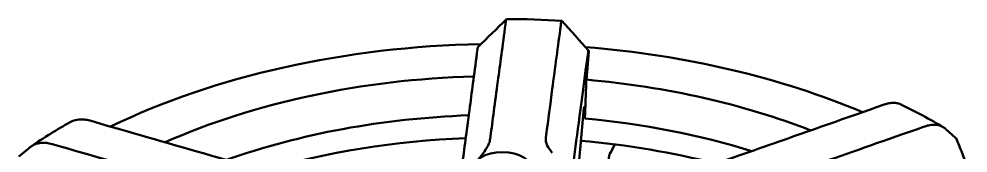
# Model space of a CAD drawing. Header units: millimetres. Extents: x 145 to 303, y 101 to 203.
# Drawn here: x 150.1 to 167.25, y 168.7 to 171.11 of the extents above; entities that cross this region are included whole.
import ezdxf

# ---------------------------------------------------------------- set-up
doc = ezdxf.new("R2010")
doc.units = ezdxf.units.MM
doc.header["$LTSCALE"] = 0.75
doc.layers.add('Visible', color=7, linetype='Continuous', lineweight=50)

msp = doc.modelspace()

# ---------------------------------------------------------------- linework, layer by layer
at = {"layer": 'Visible', "extrusion": (-1e-16, 0.816497, 0.57735)}
for p, q in [((158.89, 171.017), (158.892, 171.03)), ((159.89, 171), (159.889, 170.987)), ((160.352, 170.015), (160.398, 170.514)), ((160.397, 170.522), (160.397, 170.516)), ((160.397, 170.516), (160.398, 170.514)), ((165.714, 169.559), (165.736, 169.567)), ((160.3, 169.435), (160.203, 168.363)), ((151.379, 169.278), (151.404, 169.271)), ((166.468, 169.173), (166.445, 169.165)), ((167.026, 168.97), (166.851, 169.124)), ((158.614, 168.95), (158.62, 168.993)), ((159.626, 169.015), (159.62, 168.973)), ((167.035, 168.963), (167.026, 168.97)), ((150.286, 168.79), (150.098, 168.629)), ((150.721, 168.848), (150.697, 168.855)), ((160.786, 168.7), (160.868, 168.85))]:
    msp.add_line(p, q, dxfattribs=at)
at = {"layer": 'Visible'}
for centre, radius, start, end in [((158.834, 152.063), 19.044, 86.7625, 89.7715), ((161.041, 159.357), 11.37, 59.5492, 63.8586), ((156.11, 160.249), 10.34, 119.4569, 124.0674), ((159.867, 168.943), 0.248, 173.0786, 206.5855), ((161.018, 168.574), 0.264, 151.2628, 179.914)]:
    msp.add_arc(centre, radius, start, end, dxfattribs=at)
at = {"layer": 'Visible', "extrusion": (1e-16, 2e-16, -1)}
msp.add_arc((-157.989, 169.118), 0.653, 202.8174, 209.6469, dxfattribs=at)
at = {"layer": 'Visible', "extrusion": (0, 1e-16, -1)}
msp.add_ellipse((158.833, 164.309), major_axis=(-11, 0), ratio=0.57735, start_param=0.871728, end_param=1.535854, dxfattribs=at)
at = {"layer": 'Visible', "extrusion": (1e-16, 1e-16, -1)}
msp.add_ellipse((158.833, 164.309), major_axis=(11, 0), ratio=0.57735, start_param=-1.433422, end_param=-0.937735, dxfattribs=at)
at = {"layer": 'Visible'}
for centre, major_axis, ratio, start_param, end_param in [((158.833, 164.309), (10, 0), 0.57735, 1.62216, 2.225918), ((158.833, 164.309), (-10, 0), 0.57735, 4.121199, 4.559862), ((156.545, 168.969), (2.072, 0.026), 0.383596, -0.16325, -0.055984)]:
    msp.add_ellipse(centre, major_axis=major_axis, ratio=ratio, start_param=start_param, end_param=end_param, dxfattribs=at)
at = {"layer": 'Visible', "extrusion": (-1e-16, 2e-16, -1)}
for centre, major_axis, start_param, end_param in [((158.833, 163.9), (9.5, 0), 4.159876, 4.6485), ((158.833, 163.9), (-9.5, 0), 1.728615, 2.064989), ((158.833, 163.492), (-9.5, 0), 1.720783, 1.989385)]:
    msp.add_ellipse(centre, major_axis=major_axis, ratio=0.57735, start_param=start_param, end_param=end_param, dxfattribs=at)
at = {"layer": 'Visible', "extrusion": (0, 2e-16, -1)}
msp.add_ellipse((158.833, 163.492), major_axis=(-9.5, 0), ratio=0.57735, start_param=1.098872, end_param=1.501161, dxfattribs=at)
at = {"layer": 'Visible', "extrusion": (1e-16, 3e-16, -1)}
msp.add_ellipse((158.833, 168.391), major_axis=(0.55, 0), ratio=0.57735, start_param=1.570796326796014, end_param=7.8539816339756, dxfattribs=at)
at = {"layer": 'Visible', "extrusion": (-5.6308e-09, 5.7591e-09, -1)}
msp.add_open_spline([(158.393, 170.601), (158.564, 170.769), (158.735, 170.936), (158.906, 171.103)], degree=3, dxfattribs=at)
at = {"layer": 'Visible', "extrusion": (-4.97849e-08, 6.636e-09, 1)}
msp.add_open_spline([(158.62, 168.993), (158.657, 169.274), (158.733, 169.839), (158.837, 170.62), (158.89, 171.017)], degree=3, knots=[0.1184655, 0.1184655, 0.1184655, 0.1184655, 0.4506858, 0.6998511, 0.6998511, 0.6998511, 0.6998511], dxfattribs=at)
at = {"layer": 'Visible'}
for points, knots in [([(158.892, 171.03), (158.894, 171.048), (158.896, 171.063), (158.902, 171.095), (158.906, 171.105), (158.91, 171.106)], [-0.12433718, -0.12433718, -0.12433718, -0.12433718, -0.1111703, -0.1111703, -0.08771736, -0.08771736, -0.08771736, -0.08771736]), ([(158.393, 170.601), (158.392, 170.6), (158.39, 170.596), (158.388, 170.585), (158.387, 170.578), (158.386, 170.57)], [0.09422778, 0.09422778, 0.09422778, 0.09422778, 0.1111703, 0.1111703, 0.12433718, 0.12433718, 0.12433718, 0.12433718]), ([(160.326, 169.317), (160.326, 169.367), (160.325, 169.418), (160.323, 169.484), (160.321, 169.51), (160.316, 169.531), (160.313, 169.529), (160.307, 169.502), (160.303, 169.471), (160.3, 169.435)], [-0.29711815, -0.29711815, -0.29711815, -0.29711815, -0.27864017, -0.27864017, -0.26010943, -0.26010943, -0.24151094, -0.24151094, -0.22284965, -0.22284965, -0.22284965, -0.22284965]), ([(162.291, 168.362), (162.76, 168.526), (163.268, 168.704), (164.38, 169.093), (165.075, 169.336), (165.714, 169.559)], [0, 0, 0, 0, 0.2113018, 0.2113018, 0.5033978, 0.5033978, 0.5033978, 0.5033978]), ([(165.736, 169.567), (165.752, 169.572), (165.766, 169.577), (165.781, 169.581), (165.795, 169.585), (165.809, 169.588), (165.823, 169.59), (165.837, 169.593), (165.851, 169.595), (165.865, 169.596), (165.879, 169.597), (165.892, 169.597), (165.906, 169.597), (165.918, 169.597), (165.93, 169.596), (165.942, 169.595), (165.954, 169.593), (165.966, 169.591), (165.977, 169.589), (165.989, 169.587), (166, 169.584), (166.011, 169.58), (166.022, 169.576), (166.032, 169.572), (166.042, 169.568), (166.045, 169.567), (166.048, 169.565), (166.05, 169.564)], [-0.12433718, -0.12433718, -0.12433718, -0.12433718, -0.11804814, -0.11804814, -0.11804814, -0.11188818, -0.11188818, -0.11188818, -0.10553459, -0.10553459, -0.10553459, -0.099181, -0.099181, -0.099181, -0.09365428, -0.09365428, -0.09365428, -0.08815543, -0.08815543, -0.08815543, -0.08263059, -0.08263059, -0.08263059, -0.07698384, -0.07698384, -0.07698384, -0.07539081, -0.07539081, -0.07539081, -0.07539081]), ([(151.025, 169.252), (151.028, 169.254), (151.032, 169.256), (151.102, 169.293), (151.195, 169.308), (151.312, 169.294), (151.345, 169.287), (151.379, 169.278)], [-0.52148533, -0.52148533, -0.52148533, -0.52148533, -0.51973612, -0.51973612, -0.48259065, -0.48259065, -0.46942377, -0.46942377, -0.46942377, -0.46942377]), ([(151.404, 169.271), (152.143, 169.058), (153.597, 168.641), (154.648, 168.339), (155.172, 168.188)], [0.2160154, 0.2160154, 0.2160154, 0.2160154, 0.4651806, 0.7974009, 0.7974009, 0.7974009, 0.7974009]), ([(166.445, 169.165), (165.755, 168.924), (164.399, 168.45), (163.419, 168.107), (162.931, 167.936)], [0.2160154, 0.2160154, 0.2160154, 0.2160154, 0.4651806, 0.7974009, 0.7974009, 0.7974009, 0.7974009]), ([(166.842, 169.131), (166.825, 169.145), (166.807, 169.157), (166.727, 169.199), (166.639, 169.211), (166.531, 169.192), (166.5, 169.184), (166.468, 169.173)], [-0.53031952, -0.53031952, -0.53031952, -0.53031952, -0.51973611, -0.51973611, -0.48259064, -0.48259064, -0.46942376, -0.46942376, -0.46942376, -0.46942376]), ([(150.697, 168.855), (150.663, 168.865), (150.63, 168.872), (150.513, 168.886), (150.419, 168.871), (150.333, 168.824), (150.314, 168.812), (150.296, 168.798)], [-0.12433718, -0.12433718, -0.12433718, -0.12433718, -0.1111703, -0.1111703, -0.07402483, -0.07402483, -0.06344142, -0.06344142, -0.06344142, -0.06344142]), ([(154.392, 167.794), (153.889, 167.939), (153.344, 168.096), (152.152, 168.438), (151.406, 168.652), (150.721, 168.848)], [0, 0, 0, 0, 0.2113018, 0.2113018, 0.5033978, 0.5033978, 0.5033978, 0.5033978])]:
    msp.add_open_spline(points, degree=3, knots=knots, dxfattribs=at)
at = {"layer": 'Visible', "extrusion": (3.05809e-10, -7.58078e-11, -1)}
msp.add_open_spline([(159.912, 171.074), (159.907, 171.079), (159.902, 171.069), (159.895, 171.033), (159.893, 171.018), (159.89, 171)], degree=3, knots=[-0.51095853, -0.51095853, -0.51095853, -0.51095853, -0.48259065, -0.48259065, -0.46942376, -0.46942376, -0.46942376, -0.46942376], dxfattribs=at)
at = {"layer": 'Visible', "extrusion": (-2.67067e-09, -2.40832e-09, 1)}
msp.add_open_spline([(159.912, 171.074), (160.072, 170.896), (160.232, 170.719), (160.393, 170.541)], degree=3, dxfattribs=at)
at = {"layer": 'Visible', "extrusion": (-1.01282e-08, 1.34934e-09, 1)}
msp.add_open_spline([(159.889, 170.987), (159.84, 170.619), (159.786, 170.219), (159.701, 169.579), (159.662, 169.285), (159.626, 169.015)], degree=3, knots=[0, 0, 0, 0, 0.287775, 0.287775, 0.495951, 0.495951, 0.495951, 0.495951], dxfattribs=at)
at = {"layer": 'Visible', "extrusion": (1.93052e-09, -2.55993e-10, 1)}
msp.add_open_spline([(158.385, 170.563), (158.332, 170.166), (158.228, 169.383), (158.153, 168.816), (158.115, 168.533)], degree=3, knots=[-0.6998511, -0.6998511, -0.6998511, -0.6998511, -0.4506858, -0.1184655, -0.1184655, -0.1184655, -0.1184655], dxfattribs=at)
at = {"layer": 'Visible'}
for points in [[(160.119, 168.526), (160.184, 169.012), (160.263, 169.607), (160.382, 170.503)], [(159.645, 168.832), (159.665, 168.789), (159.697, 168.743), (159.737, 168.696)]]:
    msp.add_open_spline(points, degree=3, dxfattribs=at)
at = {"layer": 'Visible', "extrusion": (-1.07928e-11, 1.09996e-11, -1)}
msp.add_open_spline([(160.383, 170.509), (160.384, 170.518), (160.385, 170.524), (160.389, 170.543), (160.393, 170.545), (160.396, 170.532), (160.396, 170.527), (160.397, 170.522)], degree=3, knots=[0.46942376, 0.46942376, 0.46942376, 0.46942376, 0.48259065, 0.48259065, 0.51973611, 0.51973611, 0.53031953, 0.53031953, 0.53031953, 0.53031953], dxfattribs=at)
at = {"layer": 'Visible', "extrusion": (-1.05408e-07, 3.97228e-09, -1)}
msp.add_rational_spline([(160.326, 169.317), (160.339, 169.657), (160.352, 170.015)], [1.00412744877, 1.00435650086, 1.00391810174], degree=2, dxfattribs=at)
at = {"layer": 'Visible', "extrusion": (4.7215e-09, 5.39411e-09, 1)}
msp.add_open_spline([(166.851, 169.124), (166.848, 169.126), (166.845, 169.129), (166.842, 169.131)], degree=3, dxfattribs=at)
at = {"layer": 'Visible', "extrusion": (-2.6887e-09, -1.07849e-09, -1)}
msp.add_open_spline([(167.25, 168.425), (167.214, 168.515), (167.178, 168.605), (167.107, 168.784), (167.071, 168.873), (167.035, 168.963)], degree=3, knots=[0, 0, 0, 0, 0.02943769, 0.02943769, 0.05887539, 0.05887539, 0.05887539, 0.05887539], dxfattribs=at)
at = {"layer": 'Visible', "extrusion": (9.15239e-10, -1.21688e-09, 1)}
msp.add_open_spline([(150.296, 168.798), (150.292, 168.795), (150.289, 168.792), (150.286, 168.79)], degree=3, dxfattribs=at)
at = {"layer": 'Visible', "extrusion": (1.11614e-10, -7.80829e-11, -1)}
msp.add_open_spline([(158.41, 168.596), (158.473, 168.667), (158.522, 168.735), (158.557, 168.796)], degree=3, dxfattribs=at)

doc.saveas('drawing.dxf')
